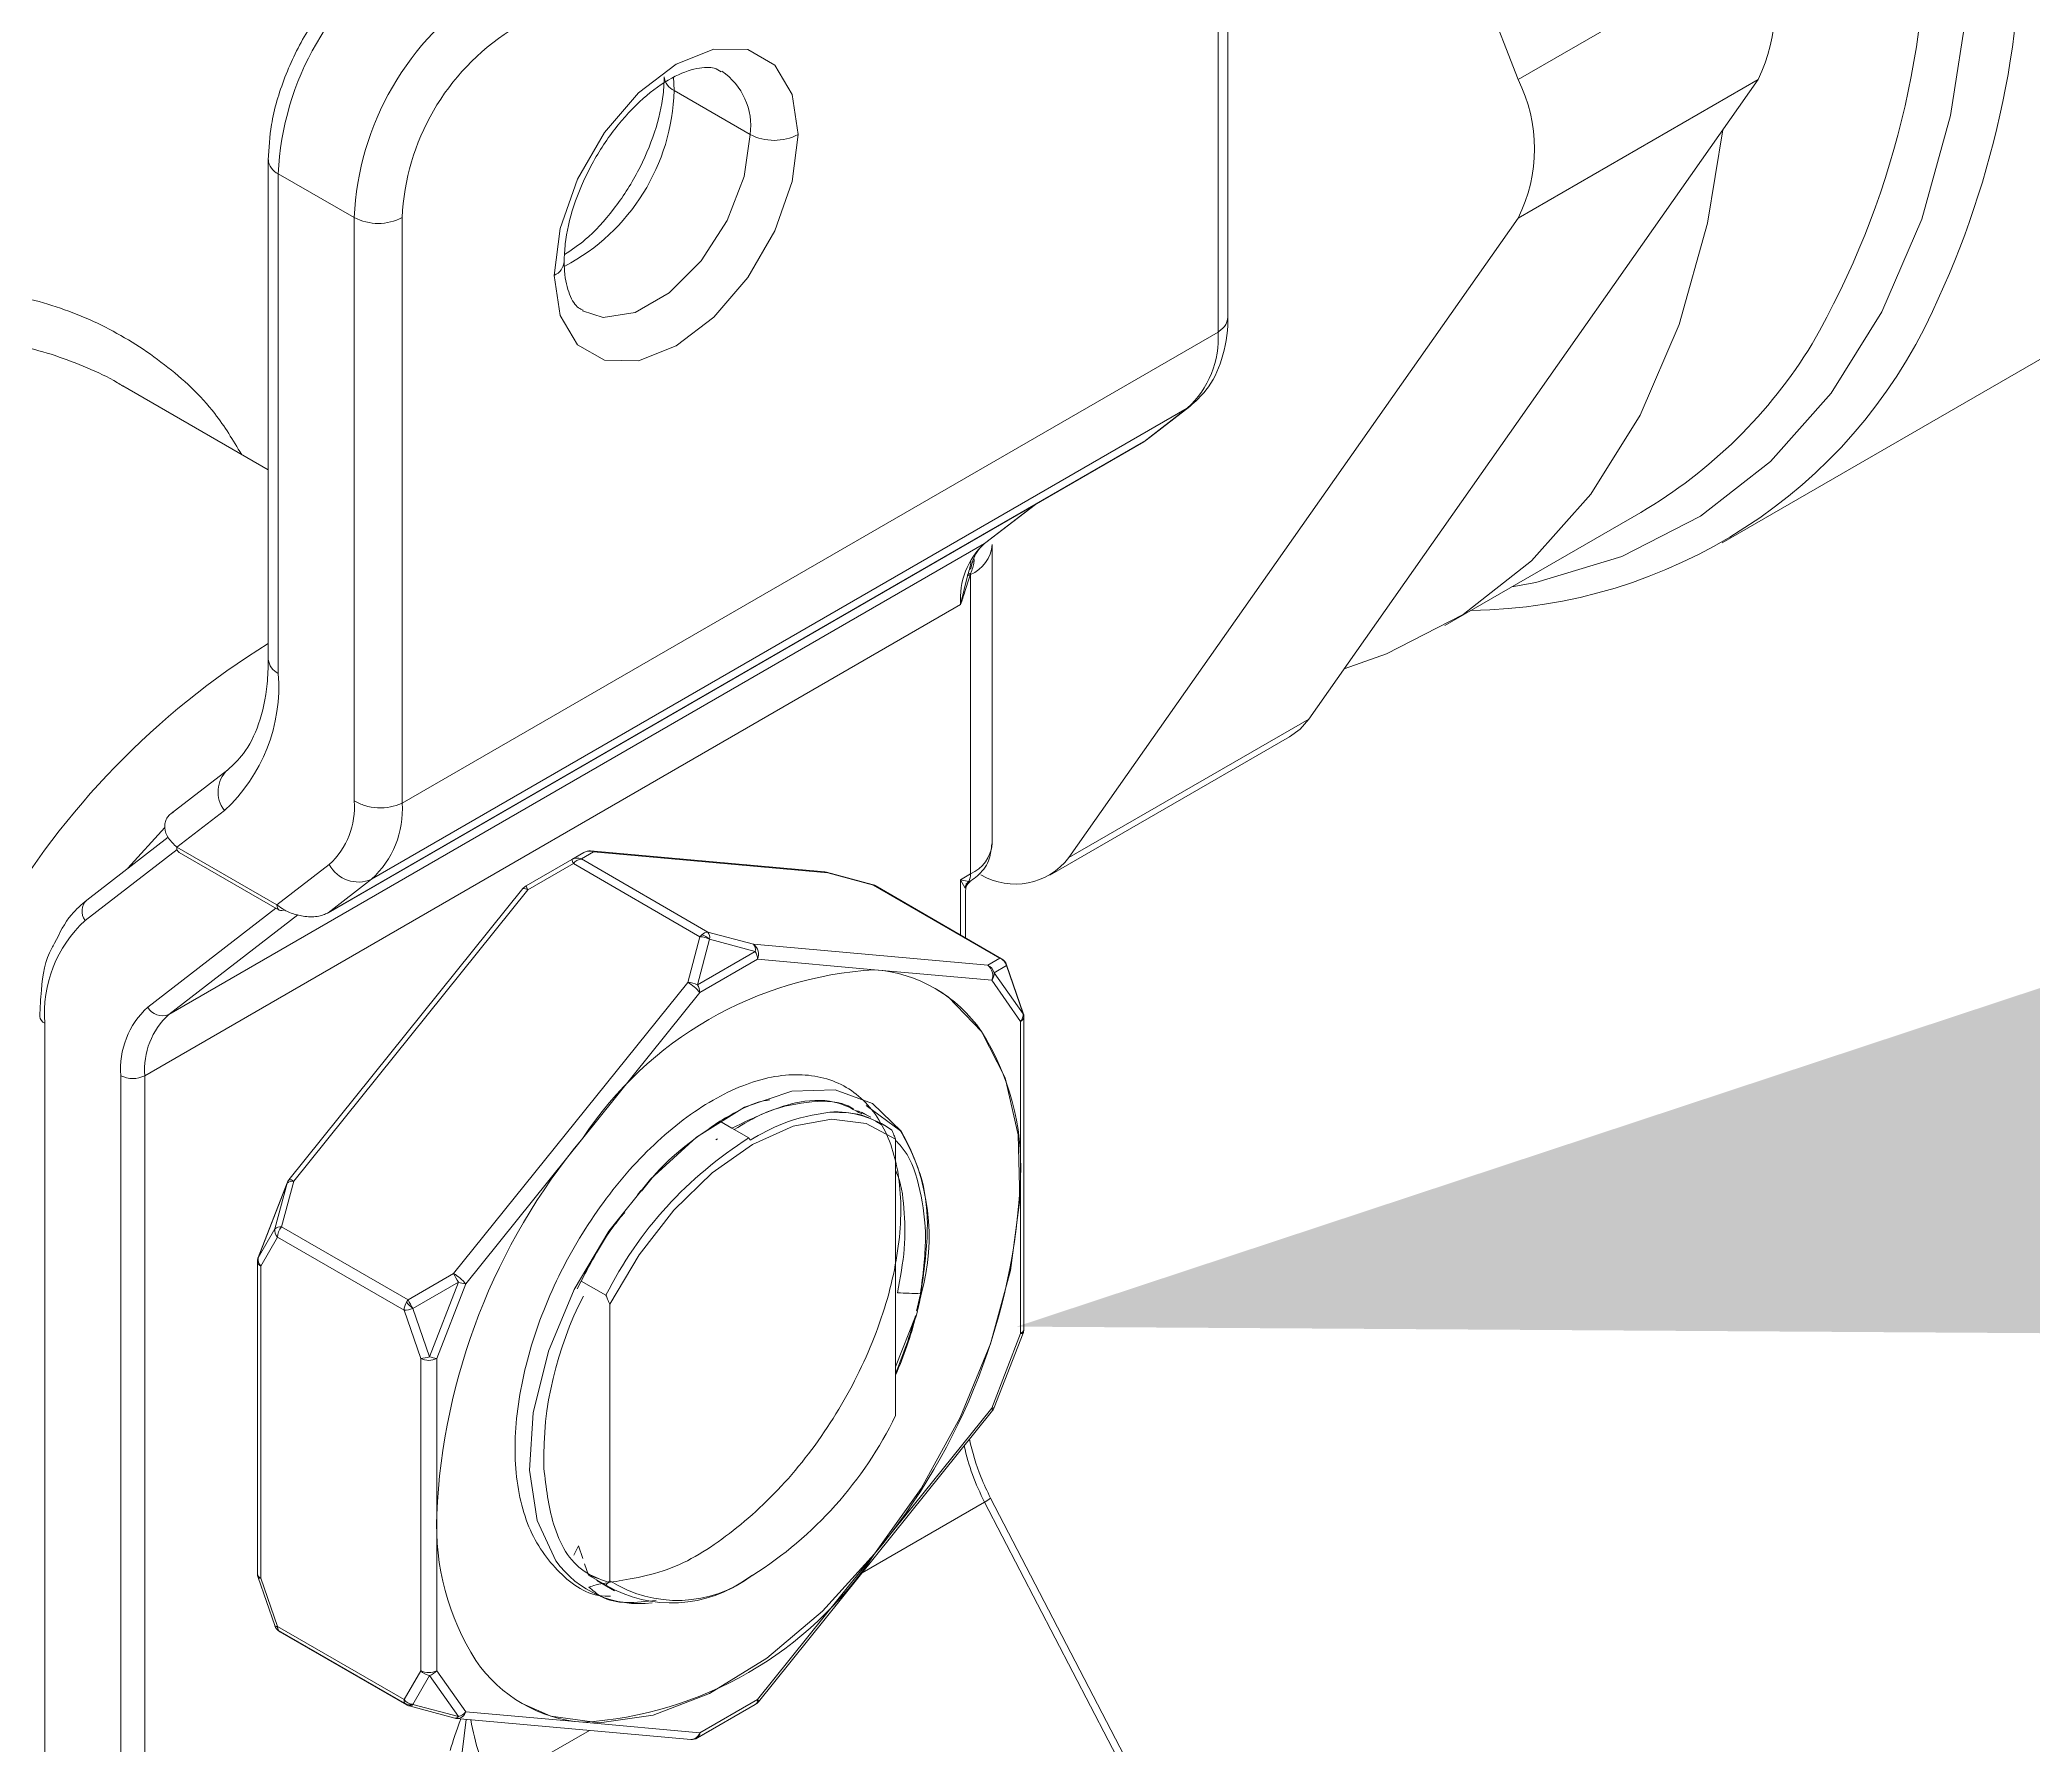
# Model space of a CAD drawing. Header units: centimetres. Extents: x -13594 to 4017, y -3206 to 1780.
# Drawn here: x -436.7 to -375.5, y -3075.9 to -3023.6 of the extents above; entities that cross this region are included whole.
import ezdxf
from ezdxf import colors
from ezdxf.entities.mleader import LeaderData, LeaderLine
from ezdxf.math import Vec2, Vec3

# ---------------------------------------------------------------- set-up
doc = ezdxf.new("R2010")
doc.units = ezdxf.units.CM
doc.layers.add('num of plumbing', color=250, linetype='Continuous')

msp = doc.modelspace()

# ---------------------------------------------------------------- linework, layer by layer
at = {"color": 7, "linetype": 'Continuous', "lineweight": 0}
for p, q in [((-405.11, -2989.276), (-391.317, -3024.827)), ((-400.528, -3032.575), (-400.528, -3014.605)), ((-400.223, -3032.162), (-400.223, -3014.18)), ((-391.317, -3024.827), (-383.951, -3020.575)), ((-417.248, -3024.747), (-417.224, -3025.166)), ((-383.951, -3024.828), (-397.744, -3044.453)), ((-383.951, -3024.828), (-391.317, -3029.08)), ((-417.224, -3025.166), (-414.892, -3026.512)), ((-429.683, -3027.291), (-429.683, -3042.626)), ((-429.378, -3027.716), (-427.046, -3029.063)), ((-429.378, -3027.716), (-429.378, -3043.051)), ((-427.046, -3046.965), (-427.046, -3029.063)), ((-425.572, -3029.063), (-425.572, -3047.033)), ((-391.317, -3029.08), (-405.11, -3048.705)), ((-425.572, -3047.033), (-400.528, -3032.575)), ((-400.503, -3032.56), (-400.528, -3032.575)), ((-385.052, -3039.044), (-375.23, -3033.374)), ((-429.683, -3036.803), (-434.149, -3034.225)), ((-401.472, -3034.913), (-426.517, -3049.371)), ((-402.805, -3035.941), (-401.472, -3034.913)), ((-402.731, -3035.892), (-401.396, -3034.861)), ((-401.472, -3034.913), (-401.396, -3034.861)), ((-427.862, -3050.407), (-402.818, -3035.949)), ((-427.849, -3050.399), (-402.805, -3035.941)), ((-402.805, -3035.941), (-402.818, -3035.949)), ((-407.693, -3039.062), (-406.157, -3037.877)), ((-407.655, -3039.036), (-406.137, -3037.866)), ((-393.569, -3041.585), (-387.554, -3038.113)), ((-432.738, -3053.52), (-407.693, -3039.062)), ((-407.655, -3039.036), (-407.693, -3039.062)), ((-407.463, -3048.285), (-407.463, -3039.099)), ((-408.431, -3040.941), (-408.223, -3040.062)), ((-408.124, -3040.021), (-408.142, -3040.031)), ((-408.124, -3049.206), (-408.124, -3040.021)), ((-408.431, -3040.941), (-433.475, -3055.399)), ((-405.11, -3048.705), (-397.744, -3044.453)), ((-405.696, -3049.248), (-398.33, -3044.996)), ((-430.931, -3046.01), (-432.669, -3047.351)), ((-431.031, -3047.26), (-432.49, -3048.386)), ((-425.573, -3047.033), (-425.599, -3047.047)), ((-432.756, -3048.081), (-435.255, -3050.008)), ((-432.858, -3047.783), (-433.991, -3049.033)), ((-432.481, -3048.455), (-435.305, -3050.633)), ((-432.49, -3048.386), (-429.419, -3050.158)), ((-432.418, -3048.545), (-429.347, -3050.317)), ((-421.769, -3049.573), (-420.369, -3048.764)), ((-420.369, -3048.764), (-419.993, -3048.548)), ((-419.697, -3048.532), (-420.072, -3048.748)), ((-420.072, -3048.748), (-416.187, -3050.991)), ((-412.603, -3049.145), (-419.789, -3048.502)), ((-412.511, -3049.174), (-419.697, -3048.532)), ((-429.419, -3050.158), (-427.813, -3048.92)), ((-426.517, -3049.371), (-427.849, -3050.399)), ((-420.318, -3048.89), (-421.718, -3049.699)), ((-416.432, -3051.133), (-420.318, -3048.89)), ((-411.143, -3049.531), (-412.544, -3049.155)), ((-411.11, -3049.55), (-412.511, -3049.174)), ((-408.431, -3049.383), (-408.124, -3049.206)), ((-408.431, -3049.383), (-408.179, -3049.435)), ((-408.296, -3049.639), (-408.431, -3049.383)), ((-408.431, -3051.083), (-408.431, -3049.383)), ((-408.179, -3049.435), (-408.146, -3049.429)), ((-421.866, -3049.656), (-429.052, -3058.595)), ((-421.718, -3049.699), (-428.904, -3058.638)), ((-407.225, -3051.793), (-411.11, -3049.55)), ((-407.174, -3051.808), (-411.059, -3049.565)), ((-408.278, -3051.171), (-408.278, -3049.709)), ((-433.386, -3053.294), (-429.45, -3050.258)), ((-428.774, -3050.462), (-432.738, -3053.52)), ((-427.849, -3050.399), (-427.862, -3050.407)), ((-416.808, -3052.534), (-416.432, -3051.133)), ((-416.136, -3051.208), (-416.511, -3052.608)), ((-416.187, -3050.991), (-414.786, -3051.367)), ((-414.735, -3051.583), (-416.136, -3051.208)), ((-416.511, -3052.608), (-414.735, -3051.583)), ((-414.663, -3051.825), (-416.439, -3052.85)), ((-414.786, -3051.367), (-407.6, -3052.009)), ((-411.07, -3052.146), (-414.663, -3051.825)), ((-407.6, -3052.009), (-407.225, -3051.793)), ((-407.477, -3052.467), (-411.07, -3052.146)), ((-406.589, -3053.731), (-407.477, -3052.467)), ((-407.024, -3052.022), (-407.399, -3052.239)), ((-407.399, -3052.239), (-406.511, -3053.502)), ((-406.511, -3053.502), (-407.024, -3052.022)), ((-406.507, -3053.475), (-407.02, -3051.995)), ((-423.994, -3061.473), (-416.808, -3052.534)), ((-416.439, -3052.85), (-420.032, -3057.32)), ((-409.215, -3052.719), (-409.217, -3052.718)), ((-406.589, -3058.522), (-406.589, -3053.731)), ((-406.488, -3063.171), (-406.488, -3053.589)), ((-436.545, -3053.79), (-436.545, -3079.129)), ((-407.793, -3054.039), (-407.79, -3054.04)), ((-434.212, -3080.213), (-434.212, -3055.399)), ((-433.475, -3055.399), (-433.475, -3080.213)), ((-415.819, -3056.797), (-415.454, -3057.008)), ((-411.583, -3056.479), (-411.191, -3056.674)), ((-411.325, -3056.599), (-411.464, -3056.519)), ((-411.327, -3056.31), (-410.276, -3057.088)), ((-420.032, -3057.32), (-423.625, -3061.789)), ((-415.895, -3057.335), (-415.943, -3057.367)), ((-415.454, -3057.008), (-414.93, -3057.31)), ((-414.93, -3057.31), (-414.892, -3057.377)), ((-410.799, -3056.903), (-410.863, -3056.866)), ((-410.426, -3057.343), (-410.426, -3065.831)), ((-410.276, -3057.088), (-410.254, -3057.101)), ((-428.904, -3058.638), (-429.28, -3060.039)), ((-406.589, -3063.313), (-406.589, -3058.522)), ((-429.106, -3058.699), (-429.994, -3060.988)), ((-429.105, -3058.687), (-429.993, -3060.976)), ((-429.481, -3060.1), (-429.106, -3058.699)), ((-429.994, -3060.988), (-429.481, -3060.1)), ((-429.403, -3060.355), (-429.915, -3061.243)), ((-425.517, -3062.598), (-429.403, -3060.355)), ((-429.28, -3060.039), (-425.394, -3062.282)), ((-430.017, -3061.101), (-430.017, -3070.683)), ((-429.915, -3061.243), (-429.915, -3070.825)), ((-425.394, -3062.282), (-423.994, -3061.473)), ((-423.848, -3061.735), (-425.248, -3062.543)), ((-424.736, -3064.023), (-423.848, -3061.735)), ((-423.625, -3061.789), (-424.513, -3064.078)), ((-420.079, -3061.701), (-420.203, -3061.944)), ((-419.319, -3062.139), (-420.079, -3061.701)), ((-425.004, -3064.078), (-425.517, -3062.598)), ((-425.248, -3062.543), (-424.736, -3064.023)), ((-419.204, -3070.899), (-419.204, -3062.41)), ((-410.426, -3064.332), (-409.808, -3062.761)), ((-409.791, -3062.777), (-409.756, -3062.624)), ((-407.477, -3065.601), (-406.589, -3063.313)), ((-407.399, -3065.585), (-406.511, -3063.297)), ((-425.004, -3073.66), (-425.004, -3064.078)), ((-424.513, -3064.078), (-424.513, -3068.869)), ((-414.638, -3074.617), (-407.452, -3065.677)), ((-411.07, -3070.071), (-407.477, -3065.601)), ((-421.228, -3067.369), (-421.226, -3067.446)), ((-403.264, -3076.54), (-407.511, -3068.362)), ((-424.513, -3068.869), (-424.513, -3073.66)), ((-407.693, -3068.486), (-411.457, -3070.66)), ((-403.36, -3076.832), (-407.693, -3068.486)), ((-420.164, -3069.824), (-420.033, -3070.218)), ((-414.663, -3074.541), (-411.07, -3070.071)), ((-429.998, -3070.797), (-429.485, -3072.277)), ((-429.915, -3070.825), (-429.403, -3072.305)), ((-419.976, -3070.386), (-419.859, -3070.725)), ((-419.859, -3070.725), (-419.319, -3071.037)), ((-419.553, -3070.827), (-419.859, -3070.725)), ((-414.815, -3070.731), (-414.93, -3070.798)), ((-414.929, -3070.797), (-414.814, -3070.731)), ((-419.599, -3070.895), (-419.059, -3071.207)), ((-429.403, -3072.305), (-425.517, -3074.548)), ((-429.37, -3072.428), (-425.484, -3074.671)), ((-429.331, -3072.464), (-425.445, -3074.707)), ((-425.517, -3074.548), (-425.004, -3073.66)), ((-424.736, -3073.806), (-425.248, -3074.694)), ((-423.848, -3075.069), (-424.736, -3073.806)), ((-424.513, -3073.66), (-423.625, -3074.923)), ((-416.439, -3075.566), (-414.663, -3074.541)), ((-425.361, -3074.742), (-423.961, -3075.117)), ((-425.248, -3074.694), (-423.848, -3075.069)), ((-423.902, -3075.128), (-416.716, -3075.77)), ((-423.609, -3075.154), (-423.736, -3076.159)), ((-423.625, -3074.923), (-420.032, -3075.245)), ((-421.89, -3074.67), (-421.888, -3074.672)), ((-414.735, -3074.7), (-416.511, -3075.725)), ((-416.136, -3075.508), (-414.735, -3074.7)), ((-419.828, -3075.492), (-422.784, -3077.198)), ((-420.032, -3075.245), (-416.439, -3075.566)), ((-416.511, -3075.725), (-416.136, -3075.508))]:
    msp.add_line(p, q, dxfattribs=at)
at = {"color": 7, "linetype": 'Continuous', "lineweight": 0, "flags": 128}
for points in [[(-391.511, -3040.397), (-390.774, -3040.263), (-388.131, -3039.469), (-385.722, -3038.225), (-383.573, -3036.544), (-381.711, -3034.447), (-380.156, -3031.958), (-378.928, -3029.107), (-378.04, -3025.927), (-377.503, -3022.455), (-377.323, -3018.732)], [(-420.907, -3030.835), (-420.724, -3029.393), (-420.192, -3027.881), (-419.364, -3026.446), (-418.32, -3025.23), (-417.163, -3024.35), (-416.006, -3023.894), (-414.962, -3023.905), (-414.134, -3024.384), (-413.602, -3025.282), (-413.418, -3026.512)], [(-413.418, -3026.512), (-413.602, -3027.954), (-414.134, -3029.467), (-414.962, -3030.901), (-416.006, -3032.118), (-417.163, -3032.998), (-418.32, -3033.454), (-419.364, -3033.443), (-420.192, -3032.964), (-420.724, -3032.066), (-420.907, -3030.835)], [(-420.034, -3031.928), (-419.403, -3032.125), (-418.422, -3031.971), (-417.377, -3031.368), (-416.396, -3030.388), (-415.595, -3029.151), (-415.073, -3027.805), (-414.892, -3026.512)], [(-396.661, -3042.911), (-395.355, -3042.455), (-393.002, -3041.24), (-390.905, -3039.599), (-389.086, -3037.552), (-387.569, -3035.123), (-386.369, -3032.339), (-385.502, -3029.234), (-385.035, -3026.369)], [(-397.744, -3044.453), (-398.012, -3044.761), (-398.33, -3044.996), (-398.33, -3044.996)], [(-412.603, -3049.145), (-412.561, -3049.153), (-412.511, -3049.174)], [(-429.419, -3050.158), (-429.414, -3050.211), (-429.4, -3050.256), (-429.378, -3050.292), (-429.347, -3050.317), (-429.31, -3050.331), (-429.267, -3050.333), (-429.221, -3050.322), (-429.195, -3050.312)], [(-407.225, -3051.793), (-407.198, -3051.798), (-407.174, -3051.808)], [(-407.793, -3054.039), (-408.816, -3052.981), (-409.217, -3052.718)], [(-421.89, -3074.67), (-421.01, -3075.054), (-419.518, -3075.264), (-417.873, -3075.029), (-416.14, -3074.359), (-414.384, -3073.279), (-412.673, -3071.831), (-411.073, -3070.07), (-409.645, -3068.064), (-408.444, -3065.89), (-407.516, -3063.631), (-406.897, -3061.375), (-406.611, -3059.208), (-406.669, -3057.214), (-407.067, -3055.468), (-407.793, -3054.039)], [(-420.854, -3070.287), (-421.432, -3069.054), (-421.669, -3067.509), (-421.55, -3065.742), (-421.083, -3063.856), (-420.295, -3061.961), (-419.231, -3060.167), (-417.953, -3058.577), (-416.536, -3057.285), (-415.061, -3056.365), (-413.616, -3055.872), (-412.283, -3055.832), (-411.14, -3056.25), (-410.254, -3057.101)], [(-410.426, -3057.343), (-411.327, -3056.865), (-412.393, -3056.733), (-413.574, -3056.951), (-414.815, -3057.51), (-416.055, -3058.383), (-417.237, -3059.529), (-418.303, -3060.893), (-419.204, -3062.41)], [(-429.105, -3058.687), (-429.106, -3058.691), (-429.106, -3058.699)], [(-429.994, -3060.988), (-429.994, -3060.98), (-429.993, -3060.976)], [(-406.589, -3063.313), (-406.57, -3063.314), (-406.553, -3063.314), (-406.538, -3063.312), (-406.527, -3063.309), (-406.518, -3063.305), (-406.513, -3063.299), (-406.511, -3063.297)], [(-407.399, -3065.585), (-407.401, -3065.588), (-407.406, -3065.594), (-407.415, -3065.598), (-407.426, -3065.601), (-407.441, -3065.602), (-407.458, -3065.603), (-407.477, -3065.601)], [(-407.477, -3065.601), (-407.458, -3065.633), (-407.449, -3065.657), (-407.451, -3065.675), (-407.452, -3065.677)], [(-429.998, -3070.797), (-429.995, -3070.803), (-429.987, -3070.811), (-429.975, -3070.817), (-429.958, -3070.822), (-429.939, -3070.824), (-429.915, -3070.825)], [(-429.403, -3072.305), (-429.426, -3072.304), (-429.446, -3072.301), (-429.462, -3072.297), (-429.474, -3072.291), (-429.482, -3072.283), (-429.485, -3072.277)], [(-414.663, -3074.541), (-414.644, -3074.572), (-414.635, -3074.597), (-414.637, -3074.614), (-414.638, -3074.617)]]:
    msp.add_lwpolyline(points, dxfattribs=at)
at = {"color": 7, "linetype": 'Continuous', "lineweight": 0}
for centre, radius, start, end in [((-405.418, -3019.7), 26.648, 330.2098, 2.07208), ((-404.45, -3019.701), 28.607, 334.65074, 1.95249), ((-420.582, -3028.117), 8.805, 122.60548, 177.39452), ((-388.205, -3022.701), 4.755, 333.43643, 26.56357), ((-418.25, -3029.463), 8.805, 122.60548, 177.39452), ((-418.376, -3029.39), 7.204, 122.60548, 177.39452), ((-417.008, -3024.688), 0.524, 185.71074, 245.62395), ((-416.902, -3026.248), 2.028, 352.5171, 55.86925), ((-395.571, -3026.953), 4.755, 333.43643, 26.56357), ((-423.519, -3024.983), 6.297, 297.80625, 358.34154), ((-414.155, -3025.091), 1.601, 242.60967, 297.39033), ((-429.185, -3027.256), 0.499, 184.03936, 247.26267), ((-426.309, -3027.641), 1.601, 242.60967, 297.39033), ((-421.1, -3030.375), 0.499, 292.70814, 356.25199), ((-392.949, -3025.303), 15.816, 270.68881, 335.15285), ((-403.436, -3032.76), 2.914, 312.37718, 3.64397), ((-395.246, -3025.024), 15.182, 300.44403, 328.57301), ((-406.134, -3040.759), 2.305, 132.58523, 184.53995), ((-408.57, -3039.003), 1.111, 293.67872, 355.17922), ((-408.143, -3040.149), 0.118, 89.19178, 132.60597), ((-408.142, -3040.102), 0.113, 81.01918, 126.33888), ((-408.805, -3040.021), 0.681, 0.01656, 2.56506), ((-416.763, -3063.003), 24.544, 121.76352, 177.8509), ((-429.162, -3042.574), 0.524, 185.6948, 245.62534), ((-434.524, -3043.46), 5.162, 312.58523, 4.53995), ((-430.299, -3046.69), 0.928, 132.90271, 217.91661), ((-429.435, -3047.155), 2.397, 312.58523, 4.53995), ((-428.481, -3047.218), 2.914, 312.37718, 3.64397), ((-432.325, -3048.407), 0.167, 172.74417, 235.94365), ((-420.205, -3049.051), 0.331, 66.35502, 119.71043), ((-420.029, -3048.7), 0.345, 190.61545, 213.32815), ((-420.053, -3049.065), 0.317, 93.42954, 146.56509), ((-419.82, -3048.848), 0.347, 84.89048, 119.98629), ((-419.829, -3048.835), 0.331, 66.35502, 119.71043), ((-419.809, -3048.724), 0.222, 59.68521, 84.76996), ((-408.592, -3048.172), 1.135, 294.37466, 354.3052), ((-406.762, -3047.434), 2.084, 239.71256, 322.42829), ((-426.921, -3048.444), 1.011, 208.05172, 293.57621), ((-412.634, -3049.491), 0.347, 74.99788, 84.89048), ((-412.564, -3049.228), 0.075, 45.3419, 74.66276), ((-407.946, -3049.704), 0.356, 130.83674, 169.42627), ((-408.567, -3049.221), 0.443, 331.12865, 1.91214), ((-434.939, -3050.348), 0.464, 132.90271, 217.91661), ((-421.596, -3049.873), 0.347, 120.00026, 141.20543), ((-421.836, -3049.829), 0.176, 47.89856, 99.75907), ((-421.43, -3049.509), 0.345, 190.61545, 213.32815), ((-411.233, -3049.866), 0.347, 60.00269, 74.99788), ((-411.163, -3049.603), 0.075, 45.3419, 74.66276), ((-411.12, -3049.672), 0.123, 60.33067, 85.35646), ((-432.685, -3053.484), 3.872, 132.58523, 184.53995), ((-416.028, -3051.457), 0.518, 132.4711, 141.33142), ((-416.46, -3051.871), 0.738, 63.96153, 87.85014), ((-416.184, -3051.259), 0.267, 90.65368, 136.51319), ((-416.544, -3051.664), 0.612, 48.1839, 74.23369), ((-416.418, -3051.16), 0.286, 350.40119, 36.07528), ((-415.017, -3051.535), 0.286, 350.40119, 36.07528), ((-415.008, -3051.672), 0.377, 336.02383, 53.97678), ((-415.164, -3051.842), 0.501, 1.9565, 31.14373), ((-407.367, -3052.12), 0.357, 15.94376, 66.51494), ((-407.348, -3052.109), 0.347, 19.10622, 60.00269), ((-410.378, -3063.694), 11.568, 93.42954, 146.56509), ((-411.411, -3056.524), 4.391, 34.44136, 85.54789), ((-407.822, -3052.314), 0.377, 336.02383, 53.97678), ((-407.743, -3052.337), 0.357, 15.94376, 66.51494), ((-407.728, -3052.254), 0.329, 319.52291, 2.5921), ((-407.051, -3052.004), 0.0323, 326.41099, 16.08472), ((-417.472, -3053.679), 1.324, 38.77055, 59.89559), ((-416.835, -3053.271), 0.738, 63.96153, 87.85014), ((-416.94, -3052.867), 0.501, 1.9565, 31.14373), ((-436.448, -3053.56), 0.25, 184.04354, 247.26225), ((-431.639, -3055.194), 2.581, 132.58523, 184.53995), ((-431.178, -3055.216), 2.305, 132.58523, 184.53995), ((-432.94, -3053.056), 0.505, 208.05172, 293.57621), ((-406.84, -3053.517), 0.329, 319.52291, 2.5921), ((-406.661, -3053.572), 0.175, 294.37466, 354.3052), ((-406.538, -3053.484), 0.0323, 326.41099, 16.08472), ((-406.835, -3053.589), 0.347, 0, 19.10622), ((-414.362, -3058.203), 7.779, 357.64852, 32.3492), ((-433.844, -3054.688), 0.801, 242.60967, 297.39033), ((-412.279, -3059.49), 2.978, 54.30303, 93.21515), ((-405.081, -3069.765), 19.454, 140.22793, 177.36071), ((-408.467, -3067.594), 12.145, 122.14852, 153.31396), ((-415.962, -3060.339), 6.563, 344.39618, 29.56672), ((-428.941, -3058.88), 0.245, 81.42049, 132.31218), ((-428.782, -3058.813), 0.347, 141.20543, 158.79432), ((-429.022, -3058.769), 0.176, 47.89856, 99.75907), ((-426.022, -3057.626), 19.454, 320.22793, 357.36071), ((-429.186, -3060.149), 0.299, 170.53058, 223.61481), ((-429.316, -3060.281), 0.245, 81.42049, 132.31218), ((-428.87, -3060.38), 0.533, 140.22793, 177.36071), ((-429.67, -3061.101), 0.347, 162.15502, 180), ((-429.67, -3061.101), 0.347, 158.79432, 162.15502), ((-429.988, -3061), 0.0131, 115.95604, 159.92063), ((-429.699, -3061.037), 0.299, 170.53058, 223.61481), ((-429.846, -3061.086), 0.172, 185.10513, 246.21501), ((-420.055, -3059.444), 4.431, 207.24716, 211.12043), ((-424.658, -3062.619), 1.324, 38.77055, 59.89559), ((-424.936, -3062.65), 0.588, 141.26051, 149.4014), ((-421.455, -3060.253), 4.431, 207.24716, 211.12043), ((-423.499, -3060.8), 0.997, 249.52049, 262.70236), ((-410.413, -3067.161), 10.817, 152.48712, 181.09848), ((-421.208, -3059.733), 11.783, 345.8588, 348.45364), ((-421.186, -3059.746), 11.783, 345.8588, 348.45364), ((-425.013, -3062.616), 0.504, 148.21144, 177.98494), ((-425.563, -3061.688), 0.911, 272.89565, 290.21618), ((-423.76, -3060.856), 2.25, 221.62383, 228.58319), ((-422.892, -3059.263), 13.532, 337.11102, 345.00162), ((-422.887, -3059.271), 13.549, 336.87821, 344.99848), ((-406.707, -3063.1), 0.243, 298.92533, 321.187), ((-406.62, -3063.169), 0.133, 320.73977, 358.91544), ((-406.532, -3063.276), 0.0281, 357.49385, 58.05024), ((-406.835, -3063.171), 0.347, 338.79432, 342.15502), ((-406.835, -3063.171), 0.347, 342.15502, 0), ((-425.05, -3063.168), 0.911, 272.89565, 290.21618), ((-424.759, -3063.604), 0.534, 242.60967, 297.39033), ((-424.387, -3063.089), 0.997, 249.52049, 262.70236), ((-421.201, -3060.595), 11.98, 302.2147, 334.08401), ((-407.723, -3065.46), 0.347, 321.20543, 338.79432), ((-401.681, -3065.323), 6.793, 192.19244, 207.75022), ((-407.978, -3067.874), 0.676, 294.96892, 313.80763), ((-416.741, -3069.188), 7.779, 177.64852, 212.3492), ((-420.724, -3063.697), 11.568, 273.42954, 326.56509), ((-429.67, -3070.683), 0.347, 180, 199.10622), ((-429.843, -3070.666), 0.175, 185.6948, 245.62534), ((-418.308, -3068.482), 3.121, 215.348, 277.58618), ((-417.305, -3067.595), 3.987, 239.6648, 306.56114), ((-417.13, -3067.648), 3.856, 237.46688, 306.8997), ((-429.157, -3072.163), 0.347, 199.10622, 240.00269), ((-429.19, -3072.314), 0.213, 177.64852, 212.3492), ((-429.269, -3072.358), 0.122, 214.59166, 239.71636), ((-424.759, -3073.186), 0.534, 242.60967, 297.39033), ((-424.675, -3073.372), 0.437, 221.11655, 262.0202), ((-424.85, -3073.388), 0.433, 285.3284, 321.0993), ((-419.692, -3070.867), 4.391, 214.44136, 265.54789), ((-414.837, -3074.558), 0.175, 305.69804, 5.62038), ((-425.188, -3074.26), 0.437, 221.11655, 262.0202), ((-425.304, -3074.557), 0.213, 177.64852, 212.3492), ((-425.339, -3074.396), 0.311, 242.13129, 286.8508), ((-425.383, -3074.601), 0.122, 214.59166, 239.71636), ((-425.272, -3074.406), 0.347, 240.00269, 254.99788), ((-425.347, -3074.619), 0.124, 263.22248, 322.86598), ((-423.946, -3074.994), 0.124, 263.22248, 322.86598), ((-423.871, -3074.782), 0.347, 254.99788, 264.89048), ((-423.893, -3074.85), 0.278, 268.26187, 344.6162), ((-423.962, -3074.652), 0.433, 285.3284, 321.0993), ((-414.909, -3074.399), 0.347, 300.00026, 321.20543), ((-416.942, -3074.104), 6.61, 189.24879, 207.90925), ((-416.702, -3075.517), 0.254, 266.86547, 322.7871), ((-416.685, -3075.424), 0.347, 264.89048, 299.98629), ((-416.613, -3075.583), 0.175, 305.69804, 5.62038), ((-416.552, -3075.688), 0.0552, 317.76103, 18.66752), ((-416.791, -3075.432), 0.376, 320.64996, 339.08093)]:
    msp.add_arc(centre, radius, start, end, dxfattribs=at)
for points, knots in [([(-425.848, -3020.648), (-426.06, -3020.782), (-426.663, -3021.163), (-427.588, -3022.049), (-428.52, -3023.321), (-429.217, -3024.747), (-429.618, -3026.109), (-429.663, -3026.934), (-429.683, -3027.291)], [0, 0, 0, 0, 0.102015, 0.290485, 0.478367, 0.666208, 0.855405, 1, 1, 1, 1]), ([(-420.602, -3030.41), (-420.595, -3030.234), (-420.576, -3029.714), (-420.342, -3028.704), (-419.816, -3027.47), (-419.07, -3026.314), (-418.191, -3025.368), (-417.286, -3024.726), (-416.493, -3024.442), (-416.01, -3024.439), (-415.847, -3024.547), (-415.784, -3024.589)], [0, 0, 0, 0, 0.063065, 0.185777, 0.310314, 0.435875, 0.561005, 0.68404, 0.804337, 0.924428, 1, 1, 1, 1]), ([(-417.529, -3024.74), (-417.536, -3024.917), (-417.555, -3025.437), (-417.789, -3026.446), (-418.315, -3027.683), (-419.06, -3028.829), (-419.864, -3029.72), (-420.376, -3030.055), (-420.589, -3030.194)], [0, 0, 0, 0, 0.097067, 0.28594, 0.477622, 0.670879, 0.863474, 1, 1, 1, 1]), ([(-420.015, -3031.909), (-420.064, -3031.888), (-420.228, -3031.819), (-420.441, -3031.478), (-420.59, -3030.91), (-420.6, -3030.509), (-420.602, -3030.41)], [0, 0, 0, 0, 0.161252, 0.531651, 0.885197, 1, 1, 1, 1]), ([(-441.086, -3031.327), (-440.345, -3031.276), (-438.867, -3031.173), (-436.694, -3031.582), (-434.654, -3032.359), (-432.83, -3033.529), (-431.396, -3034.851), (-430.766, -3035.899), (-430.509, -3036.326)], [0, 0, 0, 0, 0.176585, 0.351828, 0.5279, 0.70268, 0.878638, 1, 1, 1, 1]), ([(-401.396, -3034.861), (-401.222, -3034.703), (-400.791, -3034.311), (-400.359, -3033.412), (-400.226, -3032.59), (-400.223, -3032.113), (-400.223, -3032.063)], [0, 0, 0, 0, 0.2336366, 0.5785601, 0.9557411, 1, 1, 1, 1]), ([(-400.503, -3032.56), (-400.421, -3032.493), (-400.259, -3032.36), (-400.237, -3032.196), (-400.226, -3032.117)], [0, 0, 0, 0, 0.511373, 1, 1, 1, 1]), ([(-434.154, -3034.232), (-434.206, -3034.199), (-434.552, -3033.979), (-435.245, -3033.66), (-436.542, -3033.161), (-438.261, -3032.761), (-439.662, -3032.81), (-440.366, -3032.835)], [0, 0, 0, 0, 0.029243, 0.191115, 0.353174, 0.675317, 1, 1, 1, 1]), ([(-408.125, -3039.848), (-408.088, -3039.705), (-407.991, -3039.326), (-407.784, -3039.147), (-407.655, -3039.036)], [0, 0, 0, 0, 0.376559, 1, 1, 1, 1]), ([(-408.209, -3040.011), (-408.163, -3039.882), (-408.117, -3039.753), (-408.119, -3039.61), (-408.119, -3039.61)], [0, 0, 0, 0, 0.997297, 1, 1, 1, 1]), ([(-408.023, -3039.522), (-408.02, -3039.55), (-408.016, -3039.587), (-408.028, -3039.68), (-408.056, -3039.81), (-408.101, -3039.928), (-408.125, -3039.99)], [0, 0, 0, 0, 0.179702, 0.230293, 0.588984, 1, 1, 1, 1]), ([(-408.142, -3040.031), (-408.194, -3040.201), (-408.287, -3040.504), (-408.387, -3040.807), (-408.431, -3040.941)], [0, 0, 0, 0, 0.560007, 1, 1, 1, 1]), ([(-408.223, -3040.062), (-408.22, -3040.053), (-408.216, -3040.036), (-408.211, -3040.019), (-408.209, -3040.011)], [0, 0, 0, 0, 0.559995, 1, 1, 1, 1]), ([(-408.125, -3039.99), (-408.128, -3039.998), (-408.134, -3040.012), (-408.139, -3040.025), (-408.142, -3040.031)], [0, 0, 0, 0, 0.560032, 1, 1, 1, 1]), ([(-429.683, -3042.626), (-429.691, -3042.878), (-429.712, -3043.613), (-429.949, -3044.646), (-430.387, -3045.515), (-430.764, -3045.858), (-430.931, -3046.01)], [0, 0, 0, 0, 0.157468, 0.458419, 0.759881, 1, 1, 1, 1]), ([(-432.586, -3047.295), (-432.629, -3047.324), (-432.717, -3047.382), (-432.807, -3047.499), (-432.862, -3047.637), (-432.873, -3047.844), (-432.777, -3048.115), (-432.584, -3048.297), (-432.49, -3048.386)], [0, 0, 0, 0, 0.111137, 0.224874, 0.347102, 0.478498, 0.745118, 1, 1, 1, 1]), ([(-408.268, -3049.524), (-408.129, -3049.43), (-407.825, -3049.223), (-407.519, -3048.789), (-407.488, -3048.441), (-407.475, -3048.287)], [0, 0, 0, 0, 0.318391, 0.697925, 1, 1, 1, 1]), ([(-408.278, -3049.719), (-408.277, -3049.692), (-408.273, -3049.638), (-408.243, -3049.561), (-408.196, -3049.49), (-408.152, -3049.455), (-408.13, -3049.437)], [0, 0, 0, 0, 0.240097, 0.491404, 0.747205, 1, 1, 1, 1]), ([(-435.255, -3050.008), (-435.421, -3050.15), (-435.834, -3050.503), (-436.091, -3051.024), (-436.244, -3051.336)], [0, 0, 0, 0, 0.4020193, 1, 1, 1, 1]), ([(-429.419, -3050.158), (-429.348, -3050.21), (-429.215, -3050.306), (-428.944, -3050.431), (-428.666, -3050.505), (-428.393, -3050.528), (-428.185, -3050.515), (-427.999, -3050.473), (-427.899, -3050.423), (-427.849, -3050.399)], [0, 0, 0, 0, 0.164909, 0.30696, 0.522171, 0.650611, 0.772353, 0.888422, 1, 1, 1, 1]), ([(-436.244, -3051.336), (-436.275, -3051.386), (-436.517, -3051.779), (-436.654, -3052.56), (-436.686, -3053.309), (-436.697, -3053.578)], [0, 0, 0, 0, 0.084493, 0.672443, 1, 1, 1, 1]), ([(-419.847, -3071.108), (-419.773, -3071.07), (-419.626, -3070.995), (-417.373, -3070.693), (-415.533, -3069.542), (-413.668, -3067.832), (-412.105, -3065.674), (-410.939, -3063.285), (-410.292, -3060.885), (-410.207, -3058.695), (-410.702, -3056.93), (-411.711, -3055.738), (-413.153, -3055.257), (-414.876, -3055.502), (-416.727, -3056.488), (-418.528, -3058.092), (-420.101, -3060.197), (-421.313, -3062.588), (-422.025, -3065.059), (-422.192, -3067.378), (-421.775, -3069.345), (-420.801, -3070.706), (-419.867, -3071.379), (-419.235, -3071.372), (-419.179, -3071.371)], [0, 0, 0, 0, 0.048629, 0.095944, 0.143311, 0.190624, 0.237991, 0.285305, 0.33267, 0.379986, 0.427348, 0.474668, 0.522025, 0.569351, 0.616701, 0.664034, 0.711377, 0.758717, 0.806052, 0.853399, 0.900727, 0.94808, 0.9954, 1, 1, 1, 1]), ([(-415.819, -3056.797), (-415.362, -3056.53), (-414.835, -3056.221), (-414.352, -3056.151), (-414.287, -3056.141)], [0, 0, 0, 0, 0.863992, 1, 1, 1, 1]), ([(-411.466, -3056.571), (-411.695, -3056.445), (-412.247, -3056.143), (-413.581, -3056.116), (-414.746, -3056.671), (-415.454, -3057.008)], [0, 0, 0, 0, 0.21712, 0.524035, 1, 1, 1, 1]), ([(-415.38, -3057.051), (-415.087, -3056.874), (-414.327, -3056.416), (-413.155, -3056.186), (-412.202, -3056.15), (-411.794, -3056.371), (-411.721, -3056.41)], [0, 0, 0, 0, 0.220109, 0.571652, 0.923137, 1, 1, 1, 1]), ([(-418.229, -3058.947), (-418.12, -3058.806), (-417.398, -3057.872), (-416.543, -3057.291), (-415.819, -3056.797)], [0, 0, 0, 0, 0.151437, 1, 1, 1, 1]), ([(-414.892, -3057.377), (-414.559, -3057.191), (-413.717, -3056.719), (-412.925, -3056.593), (-412.446, -3056.517)], [0, 0, 0, 0, 0.394506, 1, 1, 1, 1]), ([(-412.446, -3056.517), (-412.055, -3056.524), (-411.474, -3056.535), (-411.019, -3056.808), (-410.869, -3056.897)], [0, 0, 0, 0, 0.672088, 1, 1, 1, 1]), ([(-410.541, -3057.072), (-410.519, -3057.122), (-410.481, -3057.213), (-410.443, -3057.303), (-410.426, -3057.343)], [0, 0, 0, 0, 0.56, 1, 1, 1, 1]), ([(-410.426, -3057.386), (-410.333, -3057.484), (-409.973, -3057.865), (-409.646, -3058.892), (-409.439, -3060.369), (-409.588, -3061.516), (-409.663, -3062.091)], [0, 0, 0, 0, 0.1034434, 0.4025703, 0.700018, 1, 1, 1, 1]), ([(-410.276, -3057.088), (-410.021, -3057.569), (-409.569, -3058.426), (-409.381, -3060.184), (-409.558, -3061.431), (-409.652, -3062.098)], [0, 0, 0, 0, 0.37409, 0.665757, 1, 1, 1, 1]), ([(-410.37, -3062.063), (-410.284, -3061.604), (-410.112, -3060.685), (-410.151, -3059.453), (-410.26, -3058.65), (-410.416, -3058.336), (-410.426, -3058.315)], [0, 0, 0, 0, 0.325662, 0.651323, 0.976985, 1, 1, 1, 1]), ([(-418.245, -3058.922), (-418.264, -3058.943), (-418.3, -3058.986), (-418.337, -3059.03), (-418.355, -3059.051)], [0, 0, 0, 0, 0.50001, 1, 1, 1, 1]), ([(-420.079, -3061.701), (-419.774, -3061.12), (-419.379, -3060.364), (-418.863, -3059.738), (-418.744, -3059.593)], [0, 0, 0, 0, 0.7693769, 1, 1, 1, 1]), ([(-419.204, -3062.41), (-419.225, -3062.359), (-419.263, -3062.269), (-419.302, -3062.179), (-419.319, -3062.139)], [0, 0, 0, 0, 0.56, 1, 1, 1, 1]), ([(-409.656, -3062.092), (-409.775, -3062.087), (-410.013, -3062.078), (-410.251, -3062.068), (-410.37, -3062.064)], [0, 0, 0, 0, 0.500001, 1, 1, 1, 1]), ([(-407.511, -3068.362), (-407.614, -3068.15), (-407.908, -3067.552), (-408.061, -3066.948), (-408.16, -3066.558)], [0, 0, 0, 0, 0.352972, 1, 1, 1, 1]), ([(-419.271, -3070.938), (-419.522, -3070.846), (-420.284, -3070.57), (-420.999, -3069.327), (-421.155, -3068.035), (-421.226, -3067.446)], [0, 0, 0, 0, 0.211183, 0.639723, 1, 1, 1, 1]), ([(-420.308, -3070.115), (-420.3, -3070.102), (-420.25, -3070.007), (-420.204, -3069.908), (-420.164, -3069.824)], [0, 0, 0, 0, 0.144837, 1, 1, 1, 1]), ([(-417.778, -3071.5), (-418.398, -3071.572), (-419.204, -3071.665), (-419.725, -3071.195), (-419.845, -3071.086)], [0, 0, 0, 0, 0.769689, 1, 1, 1, 1]), ([(-419.319, -3071.037), (-419.297, -3071.011), (-419.259, -3070.965), (-419.221, -3070.919), (-419.204, -3070.899)], [0, 0, 0, 0, 0.56, 1, 1, 1, 1]), ([(-424.105, -3076.114), (-424.007, -3075.806), (-423.904, -3075.481), (-423.781, -3075.156), (-423.774, -3075.139)], [0, 0, 0, 0, 0.946306, 1, 1, 1, 1])]:
    msp.add_open_spline(points, degree=3, knots=knots, dxfattribs=at)
msp.add_open_spline([(-427.046, -3046.965), (-426.941, -3047.019), (-426.731, -3047.127), (-426.327, -3047.189), (-425.922, -3047.169), (-425.706, -3047.088), (-425.598, -3047.048)], degree=3, dxfattribs=at)

# ---------------------------------------------------------------- leaders
at = {"layer": 'num of plumbing', "color": 1, "lineweight": 18}
ml = msp.add_multileader_mtext('Standard', dxfattribs=at)
ml.set_content('')
ml.set_leader_properties()
ml.build(insert=Vec2(0, 0))
ml.multileader.update_dxf_attribs({"text_right_attachment_type": 6, "dogleg_length": 0.36, "arrow_head_size": 37.73})
ctx = ml.context
ctx.base_point, ctx.char_height, ctx.arrow_head_size, ctx.landing_gap_size, ctx.plane_origin = Vec3(63.937, -3030.902, 8.049), 0.226, 37.73, 0.113, Vec3(61.831, -3212.052, 8.049)
ctx.right_attachment = 6
notes = []
notes.append((ctx, [(1, (1, 1, 0), (-202.687, -3030.902, 8.049), (1, 0), 266.624, [(0, [(-406.707, -3063.1, 8.049)], 0, [])])]))
ctx.mtext, ml.multileader.dxf.content_type = None, 0
for ctx, leaders in notes:
    for number, flags, end, landing, length, lines in leaders:
        leader = LeaderData()
        leader.index, (leader.has_last_leader_line, leader.has_dogleg_vector, leader.attachment_direction) = number, flags
        leader.last_leader_point, leader.dogleg_vector, leader.dogleg_length = Vec3(end), Vec3(landing), length
        for number, points, colour, breaks in lines:
            line = LeaderLine()
            line.index, line.vertices, line.color, line.breaks = number, Vec3.list(points), colors.encode_raw_color(colour), breaks
            leader.lines.append(line)
        ctx.leaders.append(leader)

doc.saveas('drawing.dxf')
